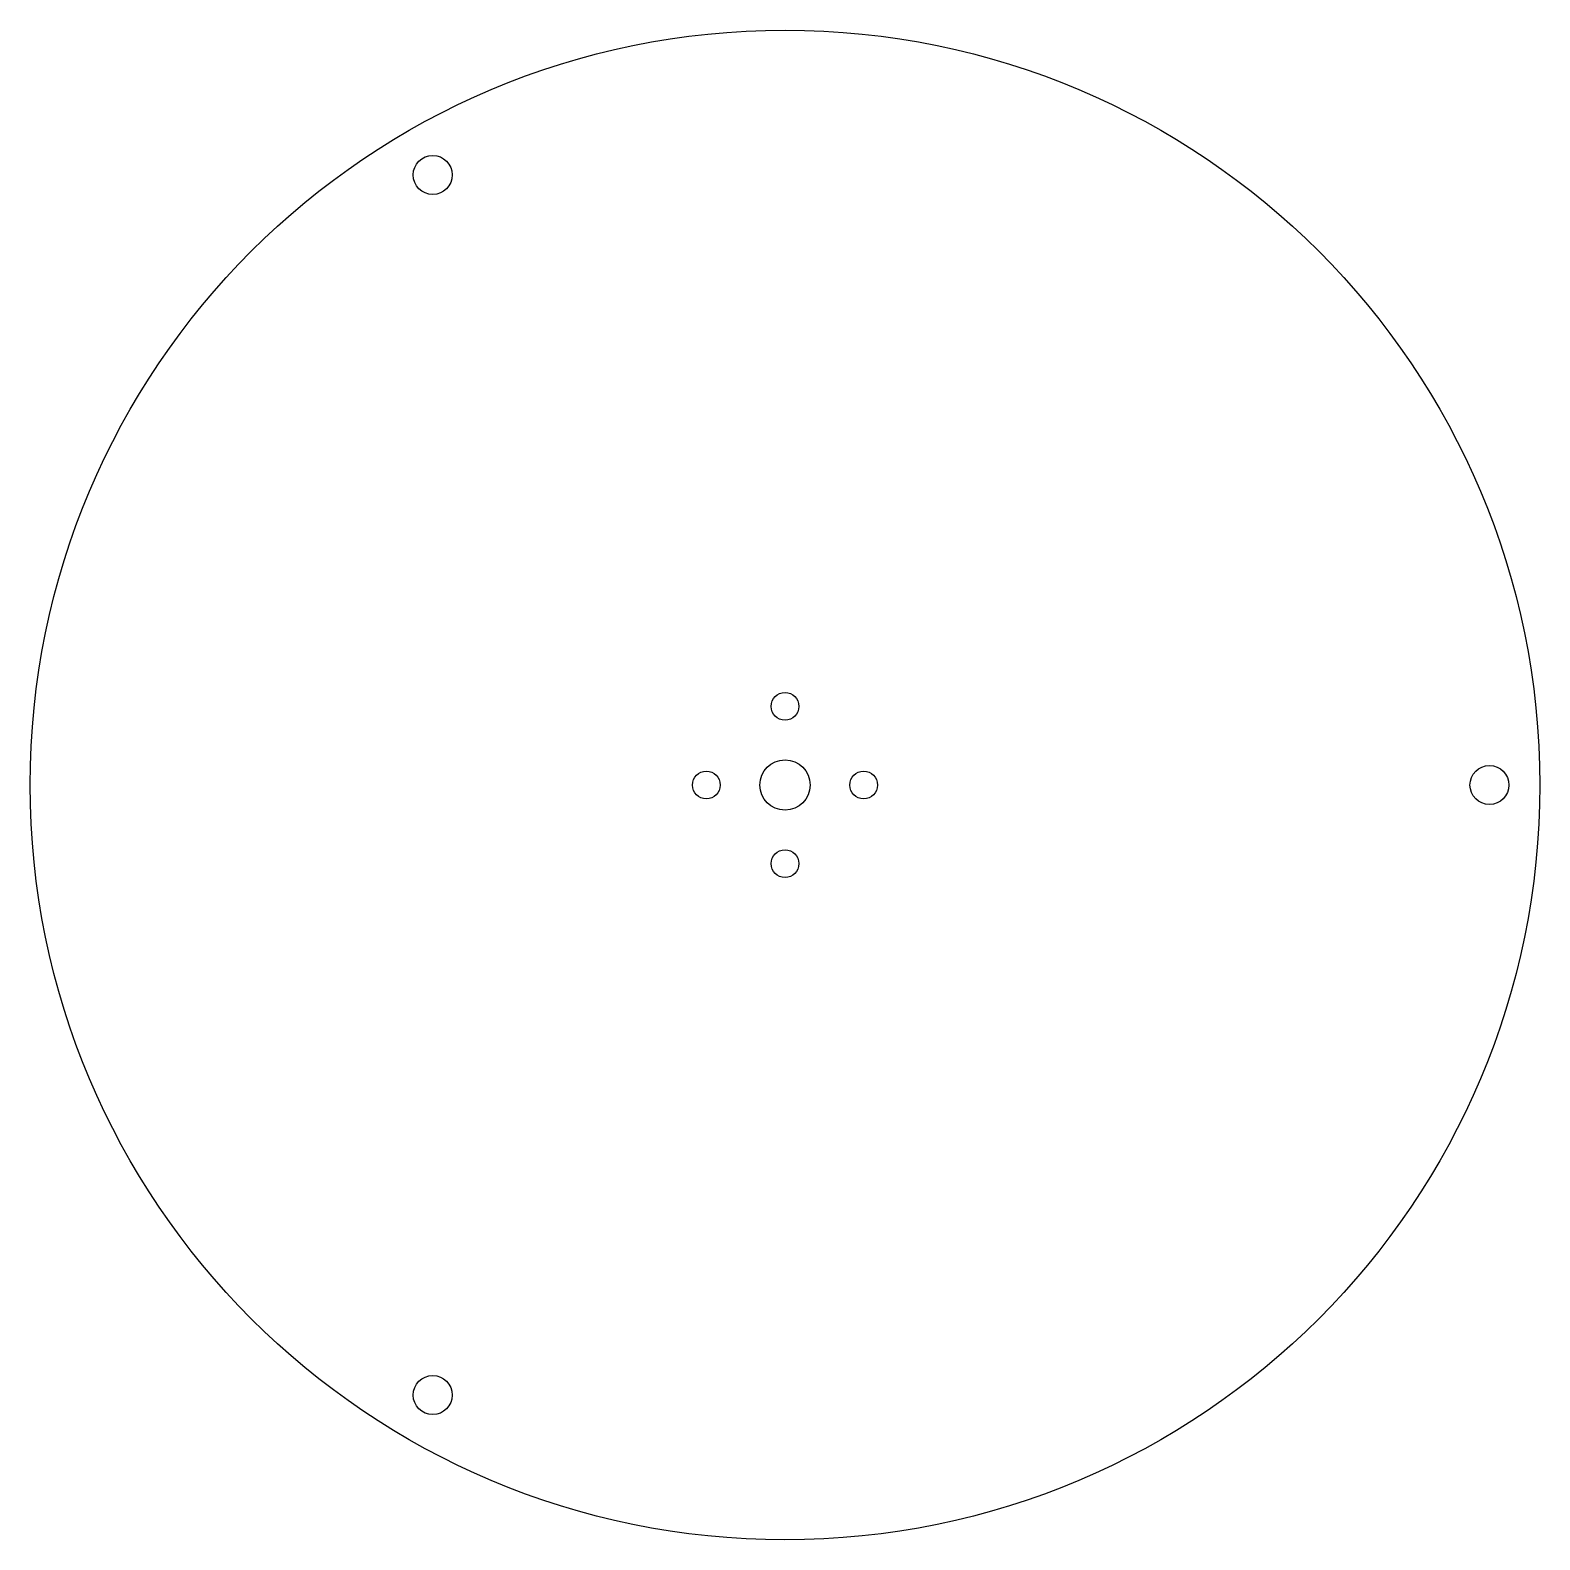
# Model space of a CAD drawing. Header units: millimetres. Extents: x -120 to 120, y -120 to 120.
import ezdxf

# ---------------------------------------------------------------- set-up
doc = ezdxf.new("R2010")
doc.units = ezdxf.units.MM
doc.layers.add('cut', color=7, linetype='Continuous')

msp = doc.modelspace()

# ---------------------------------------------------------------- linework, layer by layer
at = {"layer": 'cut'}
for centre, radius in [((0, 0), 120), ((-56, 96.99), 3.1), ((0, 12.5), 2.2), ((0, 0), 4), ((112, 0), 3.1), ((-12.5, 0), 2.2), ((12.5, 0), 2.2), ((0, -12.5), 2.2), ((-56, -96.99), 3.1)]:
    msp.add_circle(centre, radius, dxfattribs=at)

doc.saveas('drawing.dxf')
